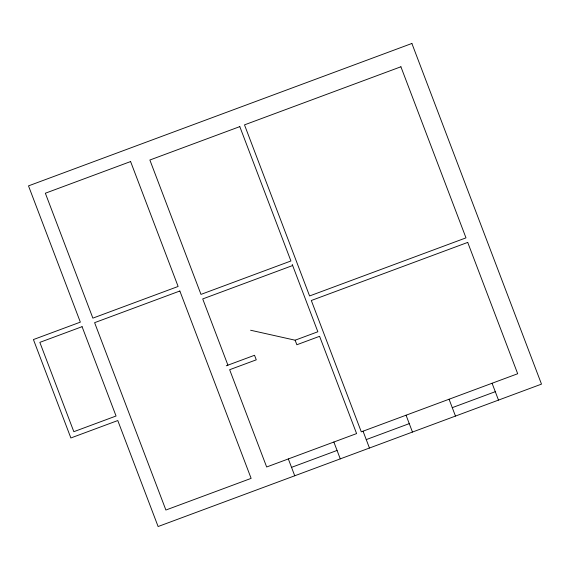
<?xml version="1.0" encoding="UTF-8"?>
<svg xmlns="http://www.w3.org/2000/svg" width="570" height="570" viewBox="0 0 570 570"><rect width="100%" height="100%" fill="white"/><g stroke="black" fill="none" stroke-linecap="round" stroke-linejoin="round"><path stroke-width="0.85" d="M292.652 265.527L202.72 298.929L227.922 365.171M226.262 365.783L254.534 355.281L256.265 359.827L229.646 369.709L266.66 466.987L356.592 433.585L319.585 336.307L296.856 344.75L295.125 340.204L250.593 330.237M295.125 340.204L317.853 331.761L292.225 264.394M291.534 467.357L337.07 450.443M366.246 439.605L409.26 423.631M452.274 407.657L495.287 391.683M492.081 383.261L498.486 400.104M449.067 399.235L455.473 416.079M406.054 415.209L412.466 432.053M363.047 431.184L369.453 448.027M333.863 442.021L340.269 458.864M288.327 458.935L294.74 475.779M411.889 43.47L28.5 185.877L80.342 322.136L33.423 339.563L70.865 437.974L117.783 420.546L158.111 526.53L541.5 384.123L411.889 43.47M130.594 161.559L45.351 193.223L92.874 318.131L178.118 286.468L130.594 161.559M239.799 126.618L149.867 160.02L200.989 294.391L290.921 260.982L239.799 126.618M400.902 66.776L244.494 124.873L309.588 295.958L465.989 237.861L400.902 66.776M82.073 326.681L39.843 342.363L73.829 431.69L116.059 416.007L82.073 326.681M179.849 291.006L94.606 322.67L165.891 510.029L251.128 478.373L179.849 291.006M467.721 242.407L311.313 300.497L361.287 431.839L517.688 373.742L467.721 242.407"/></g></svg>
